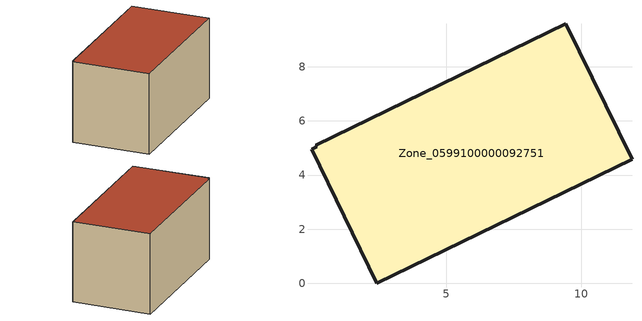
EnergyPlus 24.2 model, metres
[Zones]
Zone_0599100000092751
 floor ground (C_G): 0.03,4.95 0.22,5.04 0.18,5.1 9.42,9.59 11.87,4.58 2.45,0 z0
 wall outside (C_F): 11.87,4.58 9.42,9.59 0.18,5.1 0.22,5.04 0.03,4.95 2.45,0 11.87,4.58 z0:5.77
 roof outside (C_R): 0.22,5.04 0.03,4.95 2.45,0 11.87,4.58 9.42,9.59 0.18,5.1 z5.77
[BUILDING]
Pand.0599100000092751: North Axis=0; Terrain=City; Loads Convergence Tolerance Value=0.04; Temperature Convergence Tolerance Value=0.4; Solar Distribution=FullExterior; Maximum Number of Warmup Days=25; Minimum Number of Warmup Days=1
[Site:Location]
Rotterdam.The.Hague.AP_ZH_NLD Design_Conditions: Latitude=51.96; Longitude=4.45; Time Zone=1; Elevation=-4.5
[SITE:GROUNDTEMPERATURE:BUILDINGSURFACE]
18, 18, 18, 18, 18, 18, 18, 18, 18, 18, 18, 18
[MATERIAL] Thermal Absorptance=0.9; Solar Absorptance=0.7; Visible Absorptance=0.7
Name | Roughness | Thickness | Conductivity | Density | Specific Heat
G.TI.1965-1974 | MediumSmooth | 0.15 | 0.882353 | 540 | 1210
F.TI.1965-1974 | Rough | 0.3 | 0.697674 | 1920 | 840
R.TI.1965-1974 | MediumRough | 0.2 | 0.232558 | 1500 | 1000
[CONSTRUCTION]
C_G: G.TI.1965-1974
C_F: F.TI.1965-1974
C_R: R.TI.1965-1974
[ZONE]
Zone_0599100000092751: Type=1; Multiplier=1; Ceiling Height=Autocalculate; Volume=Autocalculate; Floor Area=autocalculate; Part of Total Floor Area=Yes
[ZONEINFILTRATION:DESIGNFLOWRATE]
Infil_Zone_0599100000092751: Zone or ZoneList or Space or SpaceList=Zone_0599100000092751; Schedule=AlwaysOn; Design Flow Rate Calculation Method=Flow/Area; Flow Rate per Floor Area=0.003; Constant Term Coefficient=1; Temperature Term Coefficient=0; Velocity Term Coefficient=0; Velocity Squared Term Coefficient=0
[HVACTEMPLATE:ZONE:IDEALLOADSAIRSYSTEM]
Zone_0599100000092751: Maximum Heating Supply Air Temperature=50; Minimum Cooling Supply Air Temperature=13; Maximum Heating Supply Air Humidity Ratio=0.0156; Minimum Cooling Supply Air Humidity Ratio=0.0077; Heating Limit=NoLimit; Cooling Limit=NoLimit; Dehumidification Control Type=ConstantSensibleHeatRatio; Cooling Sensible Heat Ratio=0.7; Dehumidification Setpoint=60; Humidification Control Type=None; Humidification Setpoint=30; Outdoor Air Method=None; Outdoor Air Flow Rate per Person=0.00944; Outdoor Air Flow Rate per Zone Floor Area=0; Outdoor Air Flow Rate per Zone=0; Demand Controlled Ventilation Type=None; Outdoor Air Economizer Type=NoEconomizer; Heat Recovery Type=None; Sensible Heat Recovery Effectiveness=0.7; Latent Heat Recovery Effectiveness=0.65
[ZONECONTROL:THERMOSTAT]
ThermostatControl_Zone_0599100000092751: Zone or ZoneList=Zone_0599100000092751; Control Type Schedule=DualSetpointControlType; Control 1=Thermostat_Zone_0599100000092751; Temperature Difference Between Cutout And Setpoint=0
[THERMOSTATSETPOINT:DUALSETPOINT]
Thermostat_Zone_0599100000092751: Heating Setpoint Temperature Schedule=HeatingSetpoint_Zone_0599100000092751; Cooling Setpoint Temperature Schedule=CoolingSetpoint_Zone_0599100000092751
[SCHEDULE:COMPACT]
HeatingSetpoint_Zone_0599100000092751: Through: 12/31, For: AllDays, Until: 24:00, 21
CoolingSetpoint_Zone_0599100000092751: Through: 12/31, For: AllDays, Until: 24:00, 24
DualSetpointControlType: Through: 12/31, For: AllDays, Until: 24:00, 4
AlwaysOn: Through: 12/31, For: AllDays, Until: 24:00, 1
